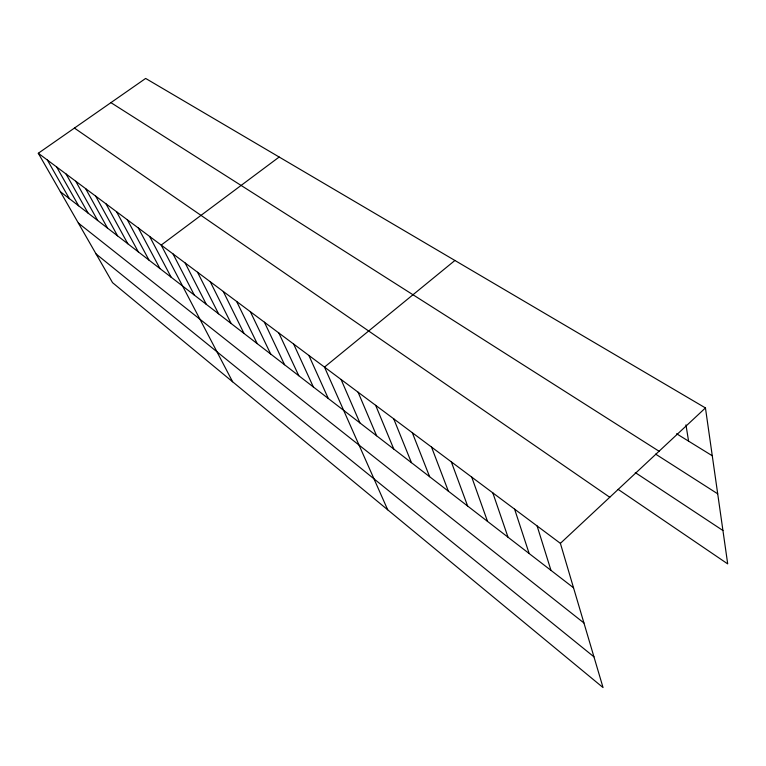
<?xml version="1.0" encoding="UTF-8"?>
<svg xmlns="http://www.w3.org/2000/svg" width="766" height="766" viewBox="0 0 766 766"><rect width="100%" height="100%" fill="white"/><g stroke="black" fill="none" stroke-linecap="round" stroke-linejoin="round"><path stroke-width="1.15" d="M560.386 543.353L705.448 407.933L145.655 78.438L38.3 153.257L112.545 282.664L603.043 687.562L560.386 543.353L38.3 153.257M454.908 260.469L324.497 367.106L387.692 509.792M279.169 157.03L161.195 245.082L232.625 381.784M676.589 433.748L712.275 455.77M110.926 102.644L659.057 451.241M655.6 454.114L717.704 493.821M635.263 472.574L722.941 530.512M618.133 489.369L727.7 563.891L705.448 407.933M74.426 128.085L609.765 497.258M60.361 191.701L573.523 587.771M78.352 223.059L583.941 622.988M96.076 253.958L593.956 656.835M47.368 160.037L69.409 198.691M56.627 166.95L78.639 205.815M66.077 174.016L88.071 213.092M75.738 181.236L97.694 220.522M85.61 188.608L107.518 228.105M95.693 196.144L117.562 235.851M106.005 203.842L127.817 243.77M116.547 211.722L138.292 251.851M127.328 219.775L148.997 260.114M138.349 228.019L159.95 268.569M149.638 236.455L171.144 277.206M173.02 253.919L194.315 295.092M185.133 262.968L206.303 304.341M197.532 272.236L218.578 313.821M210.248 281.735L231.141 323.52M223.279 291.473L244.019 333.449M236.637 301.459L257.204 343.628M250.348 311.695L270.714 354.064M264.404 322.199L284.569 364.75M278.834 332.98L298.778 375.713M293.646 344.049L313.351 386.964M308.861 355.424L328.298 398.502M341.062 379.476L359.896 422.889M358.095 392.211L376.594 435.777M375.646 405.319L393.772 449.029M393.714 418.82L411.438 462.674M412.328 432.733L429.621 476.701M431.526 447.076L448.349 491.159M451.318 461.86L467.643 506.048M471.741 477.122L487.521 521.387M492.825 492.883L508.021 537.215M514.608 509.151L529.162 553.531M537.11 525.964L550.984 570.373M685.963 424.871L688.577 441.149"/></g></svg>
